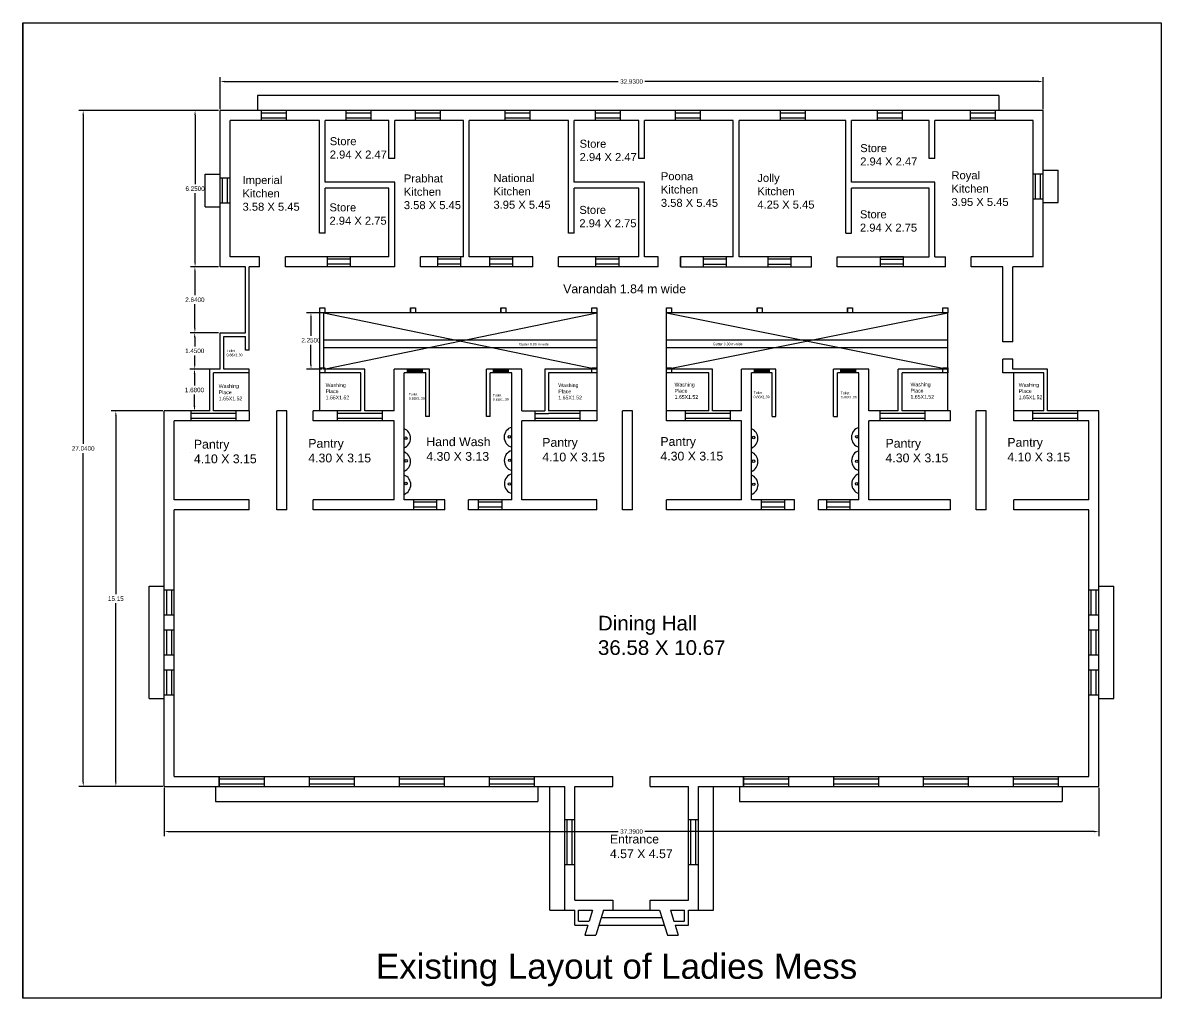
# Model space of a CAD drawing. Header units: inches. Extents: x 101 to 668, y -217 to 99.
# Drawn here: x 101.21 to 146.76, y 46.56 to 85.59 of the extents above; entities that cross this region are included whole.
import ezdxf

# ---------------------------------------------------------------- set-up
doc = ezdxf.new("R2010")
doc.units = ezdxf.units.IN
doc.header["$MEASUREMENT"] = 0
doc.styles.get("Standard").update_dxf_attribs({"font": 'arial.ttf'})
doc.dimstyles.get("Standard").update_dxf_attribs({"dimtxt": 0.18, "dimasz": 0.18, "dimexe": 0.18, "dimexo": 0.0625, "dimgap": 0.09, "dimtad": 0, "dimtih": 1, "dimtoh": 1, "dimdec": 4, "dimzin": 0, "dimdsep": 46, "dimtxsty": 'Standard', "dimcen": 0.09, "dimadec": 0, "dimazin": 0, "dimtfac": 1, "dimtdec": 4, "dimtofl": 0, "dimtmove": 0, "dimatfit": 3, "dimfxl": 1, "dimtolj": 1, "dimtzin": 0, "dimarcsym": 0})

# ---------------------------------------------------------------- blocks, each defined once
blk = doc.blocks.new('*D48')
at = {"color": 0, "lineweight": -2}
for p, q in [((113.186, 73.986), (112.558, 73.986)), ((112.738, 73.806), (112.738, 73.068)), ((112.738, 71.916), (112.738, 72.704)), ((113.186, 71.736), (112.558, 71.736))]:
    blk.add_line(p, q, dxfattribs=at)
at = {"color": 0}
for points in [[(112.708, 73.806), (112.768, 73.806), (112.738, 73.986)], [(112.708, 71.916), (112.768, 71.916), (112.738, 71.736)]]:
    blk.add_solid(points, dxfattribs=at)
at = {"layer": 'Defpoints', "color": 0}
for p in [(112.738, 73.986), (113.249, 73.986), (113.249, 71.736)]:
    blk.add_point(p, dxfattribs=at)
at = {"color": 0, "insert": (112.738, 72.886), "char_height": 0.18, "attachment_point": 5}
blk.add_mtext('\\A1;2.2500', dxfattribs=at)
blk = doc.blocks.new('*D49')
at = {"color": 0, "lineweight": -2}
for p, q in [((106.806, 70.056), (104.749, 70.056)), ((104.929, 69.876), (104.929, 62.728)), ((104.929, 55.216), (104.929, 62.364)), ((106.806, 55.036), (104.749, 55.036))]:
    blk.add_line(p, q, dxfattribs=at)
at = {"color": 0}
for points in [[(104.899, 69.876), (104.959, 69.876), (104.929, 70.056)], [(104.899, 55.216), (104.959, 55.216), (104.929, 55.036)]]:
    blk.add_solid(points, dxfattribs=at)
at = {"layer": 'Defpoints', "color": 0}
for p in [(106.869, 70.056), (104.929, 55.036), (106.869, 55.036)]:
    blk.add_point(p, dxfattribs=at)
at = {"color": 0, "insert": (104.929, 62.546), "char_height": 0.18, "attachment_point": 5}
blk.add_mtext('\\A1;15.15', dxfattribs=at)
blk = doc.blocks.new('*D50')
at = {"color": 0, "lineweight": -2}
for p, q in [((108.626, 71.736), (107.897, 71.736)), ((108.077, 71.556), (108.077, 71.078)), ((108.077, 70.236), (108.077, 70.714)), ((108.626, 70.056), (107.897, 70.056))]:
    blk.add_line(p, q, dxfattribs=at)
at = {"color": 0}
for points in [[(108.047, 71.556), (108.107, 71.556), (108.077, 71.736)], [(108.047, 70.236), (108.107, 70.236), (108.077, 70.056)]]:
    blk.add_solid(points, dxfattribs=at)
at = {"layer": 'Defpoints', "color": 0}
for p in [(108.077, 71.736), (108.689, 71.736), (108.689, 70.056)]:
    blk.add_point(p, dxfattribs=at)
at = {"color": 0, "insert": (108.077, 70.896), "char_height": 0.18, "attachment_point": 5}
blk.add_mtext('\\A1;1.6800', dxfattribs=at)
blk = doc.blocks.new('*D51')
at = {"color": 0, "lineweight": -2}
for p, q in [((109.036, 73.186), (107.905, 73.186)), ((108.085, 73.006), (108.085, 72.643)), ((108.085, 71.916), (108.085, 72.279)), ((109.036, 71.736), (107.905, 71.736))]:
    blk.add_line(p, q, dxfattribs=at)
at = {"color": 0}
for points in [[(108.055, 73.006), (108.115, 73.006), (108.085, 73.186)], [(108.055, 71.916), (108.115, 71.916), (108.085, 71.736)]]:
    blk.add_solid(points, dxfattribs=at)
at = {"layer": 'Defpoints', "color": 0}
for p in [(108.085, 73.186), (109.099, 73.186), (109.099, 71.736)]:
    blk.add_point(p, dxfattribs=at)
at = {"color": 0, "insert": (108.085, 72.461), "char_height": 0.18, "attachment_point": 5}
blk.add_mtext('\\A1;1.4500', dxfattribs=at)
blk = doc.blocks.new('*D52')
at = {"color": 0, "lineweight": -2}
for p, q in [((109.036, 75.826), (107.913, 75.826)), ((108.093, 75.646), (108.093, 74.688)), ((108.093, 73.366), (108.093, 74.324)), ((109.036, 73.186), (107.913, 73.186))]:
    blk.add_line(p, q, dxfattribs=at)
at = {"color": 0}
for points in [[(108.063, 75.646), (108.123, 75.646), (108.093, 75.826)], [(108.063, 73.366), (108.123, 73.366), (108.093, 73.186)]]:
    blk.add_solid(points, dxfattribs=at)
at = {"layer": 'Defpoints', "color": 0}
for p in [(108.093, 75.826), (109.099, 75.826), (109.099, 73.186)]:
    blk.add_point(p, dxfattribs=at)
at = {"color": 0, "insert": (108.093, 74.506), "char_height": 0.18, "attachment_point": 5}
blk.add_mtext('\\A1;2.6400', dxfattribs=at)
blk = doc.blocks.new('*D53')
at = {"color": 0, "lineweight": -2}
for p, q in [((109.036, 82.076), (107.92, 82.076)), ((108.1, 81.896), (108.1, 79.133)), ((108.1, 76.006), (108.1, 78.769)), ((109.036, 75.826), (107.92, 75.826))]:
    blk.add_line(p, q, dxfattribs=at)
at = {"color": 0}
for points in [[(108.07, 81.896), (108.13, 81.896), (108.1, 82.076)], [(108.07, 76.006), (108.13, 76.006), (108.1, 75.826)]]:
    blk.add_solid(points, dxfattribs=at)
at = {"layer": 'Defpoints', "color": 0}
for p in [(109.099, 82.076), (108.1, 75.826), (109.099, 75.826)]:
    blk.add_point(p, dxfattribs=at)
at = {"color": 0, "insert": (108.1, 78.951), "char_height": 0.18, "attachment_point": 5}
blk.add_mtext('\\A1;6.2500', dxfattribs=at)
blk = doc.blocks.new('*D54')
at = {"color": 0, "lineweight": -2}
for p, q in [((109.099, 82.138), (109.099, 83.419)), ((142.029, 82.138), (142.029, 83.419)), ((109.279, 83.239), (125.03, 83.239)), ((141.849, 83.239), (126.097, 83.239))]:
    blk.add_line(p, q, dxfattribs=at)
at = {"color": 0}
for points in [[(109.279, 83.269), (109.279, 83.209), (109.099, 83.239)], [(141.849, 83.269), (141.849, 83.209), (142.029, 83.239)]]:
    blk.add_solid(points, dxfattribs=at)
at = {"layer": 'Defpoints', "color": 0}
for p in [(142.029, 83.239), (109.099, 82.076), (142.029, 82.076)]:
    blk.add_point(p, dxfattribs=at)
at = {"color": 0, "insert": (125.564, 83.239), "char_height": 0.18, "attachment_point": 5}
blk.add_mtext('\\A1;32.9300', dxfattribs=at)
blk = doc.blocks.new('*D57')
at = {"color": 0, "lineweight": -2}
for p, q in [((106.869, 54.973), (106.869, 53.047)), ((144.259, 54.973), (144.259, 53.047)), ((107.049, 53.227), (125.03, 53.227)), ((144.079, 53.227), (126.097, 53.227))]:
    blk.add_line(p, q, dxfattribs=at)
at = {"color": 0}
for points in [[(107.049, 53.257), (107.049, 53.197), (106.869, 53.227)], [(144.079, 53.257), (144.079, 53.197), (144.259, 53.227)]]:
    blk.add_solid(points, dxfattribs=at)
at = {"layer": 'Defpoints', "color": 0}
for p in [(106.869, 55.036), (144.259, 55.036), (144.259, 53.227)]:
    blk.add_point(p, dxfattribs=at)
at = {"color": 0, "insert": (125.564, 53.227), "char_height": 0.18, "attachment_point": 5}
blk.add_mtext('\\A1;37.3900', dxfattribs=at)
blk = doc.blocks.new('*D58')
at = {"color": 0, "lineweight": -2}
for p, q in [((109.036, 82.076), (103.444, 82.076)), ((103.624, 81.896), (103.624, 68.738)), ((103.624, 55.216), (103.624, 68.374)), ((106.806, 55.036), (103.444, 55.036))]:
    blk.add_line(p, q, dxfattribs=at)
at = {"color": 0}
for points in [[(103.594, 81.896), (103.654, 81.896), (103.624, 82.076)], [(103.594, 55.216), (103.654, 55.216), (103.624, 55.036)]]:
    blk.add_solid(points, dxfattribs=at)
at = {"layer": 'Defpoints', "color": 0}
for p in [(109.099, 82.076), (103.624, 55.036), (106.869, 55.036)]:
    blk.add_point(p, dxfattribs=at)
at = {"color": 0, "insert": (103.624, 68.556), "char_height": 0.18, "attachment_point": 5}
blk.add_mtext('\\A1;27.0400', dxfattribs=at)

msp = doc.modelspace()

# ---------------------------------------------------------------- linework, layer by layer
for p, q in [((101.20587, 46.55799), (101.20587, 85.5904)), ((101.20587, 85.5904), (101.20587, 46.55799)), ((146.7577, 85.5904), (146.7577, 46.55799)), ((140.26585, 82.67575), (110.59551, 82.67575)), ((110.59551, 82.67575), (110.59551, 82.07575)), ((140.26585, 82.67575), (140.26585, 82.07575)), ((142.02851, 82.07575), (109.09851, 82.07575)), ((109.09851, 75.82575), (109.09851, 82.07575)), ((110.74551, 82.07575), (110.74551, 81.67575)), ((111.74551, 82.07575), (111.74551, 81.67575)), ((114.13489, 82.07575), (114.13489, 81.67575)), ((115.13489, 82.07575), (115.13489, 81.67575)), ((116.90403, 82.07575), (116.90403, 81.67575)), ((117.90403, 82.07575), (117.90403, 81.67575)), ((120.48814, 82.07575), (120.48814, 81.67575)), ((121.48814, 82.07575), (121.48814, 81.67575)), ((124.10667, 82.07575), (124.10667, 81.67575)), ((125.10667, 82.07575), (125.10667, 81.67575)), ((127.31487, 82.07575), (127.31487, 81.67575)), ((128.31487, 82.07575), (128.31487, 81.67575)), ((131.51501, 82.07575), (131.51501, 81.67575)), ((132.51501, 82.07575), (132.51501, 81.67575)), ((135.39797, 82.07575), (135.39797, 81.67575)), ((136.39797, 82.07575), (136.39797, 81.67575)), ((139.11585, 82.07575), (139.11585, 81.67575)), ((140.11585, 82.07575), (140.11585, 81.67575)), ((142.02851, 75.82575), (142.02851, 82.07575)), ((113.07851, 81.67575), (109.49851, 81.67575)), ((109.49851, 76.22575), (109.49851, 81.67575)), ((111.74551, 81.97575), (110.74551, 81.97575)), ((111.74551, 81.77575), (110.74551, 81.77575)), ((113.07851, 77.17575), (113.07851, 81.67575)), ((115.85851, 81.67575), (113.30851, 81.67575)), ((113.30851, 79.20575), (113.30851, 81.67575)), ((115.13489, 81.97575), (114.13489, 81.97575)), ((115.13489, 81.77575), (114.13489, 81.77575)), ((115.85851, 80.15575), (115.85851, 81.67575)), ((118.83851, 81.67575), (116.08851, 81.67575)), ((116.08851, 80.15575), (116.08851, 81.67575)), ((117.90403, 81.97575), (116.90403, 81.97575)), ((117.90403, 81.77575), (116.90403, 81.77575)), ((118.83851, 76.22575), (118.83851, 81.67575)), ((123.04065, 81.67575), (119.06851, 81.67575)), ((119.06851, 76.22575), (119.06851, 81.67575)), ((121.48814, 81.97575), (120.48814, 81.97575)), ((121.48814, 81.77575), (120.48814, 81.77575)), ((123.04065, 77.17575), (123.04065, 81.67575)), ((125.8533, 81.67575), (123.27065, 81.67575)), ((123.27065, 79.20575), (123.27065, 81.67575)), ((125.10667, 81.97575), (124.10667, 81.97575)), ((125.10667, 81.77575), (124.10667, 81.77575)), ((125.8533, 80.15575), (125.8533, 81.67575)), ((129.63414, 81.67575), (126.0833, 81.67575)), ((126.0833, 80.15575), (126.0833, 81.67575)), ((128.31487, 81.97575), (127.31487, 81.97575)), ((128.31487, 81.77575), (127.31487, 81.77575)), ((129.63414, 76.22575), (129.63414, 81.67575)), ((134.13187, 81.67575), (129.86414, 81.67575)), ((129.86414, 76.22575), (129.86414, 81.67575)), ((132.51501, 81.97575), (131.51501, 81.97575)), ((132.51501, 81.77575), (131.51501, 81.77575)), ((134.13187, 77.17575), (134.13187, 81.67575)), ((137.46714, 81.67575), (134.36187, 81.67575)), ((134.36187, 79.20575), (134.36187, 81.67575)), ((136.39797, 81.97575), (135.39797, 81.97575)), ((136.39797, 81.77575), (135.39797, 81.77575)), ((137.46714, 80.15575), (137.46714, 81.67575)), ((141.62851, 81.67575), (137.69714, 81.67575)), ((137.69714, 80.15575), (137.69714, 81.67575)), ((140.11585, 81.97575), (139.11585, 81.97575)), ((140.11585, 81.77575), (139.11585, 81.77575)), ((141.62851, 76.22575), (141.62851, 81.67575)), ((114.13489, 80.47814), (114.13489, 80.47814)), ((124.10667, 80.56092), (124.10667, 80.56092)), ((135.39797, 80.3983), (135.39797, 80.3983)), ((116.08851, 80.15575), (115.85851, 80.15575)), ((126.0833, 80.15575), (125.8533, 80.15575)), ((137.69714, 80.15575), (137.46714, 80.15575)), ((108.49851, 78.23017), (108.49851, 79.53017)), ((108.49851, 79.53017), (109.09851, 79.53017)), ((109.09851, 79.38017), (109.49851, 79.38017)), ((109.19851, 78.38017), (109.19851, 79.38017)), ((109.39851, 78.38017), (109.39851, 79.38017)), ((141.62851, 79.5449), (142.02851, 79.5449)), ((141.72851, 78.5449), (141.72851, 79.5449)), ((141.92851, 78.5449), (141.92851, 79.5449)), ((142.02851, 79.6949), (142.62851, 79.6949)), ((142.62851, 78.3949), (142.62851, 79.6949)), ((116.08851, 79.20575), (113.30851, 79.20575)), ((115.85851, 78.97575), (113.30851, 78.97575)), ((113.30851, 77.17575), (113.30851, 78.97575)), ((115.85851, 76.22575), (115.85851, 78.97575)), ((116.08851, 75.82575), (116.08851, 79.20575)), ((126.0833, 79.20575), (123.27065, 79.20575)), ((125.8533, 78.97575), (123.27065, 78.97575)), ((123.27065, 77.17575), (123.27065, 78.97575)), ((125.8533, 76.22575), (125.8533, 78.97575)), ((126.0833, 76.22575), (126.0833, 79.20575)), ((137.69714, 79.20575), (134.36187, 79.20575)), ((137.46714, 78.97575), (134.36187, 78.97575)), ((134.36187, 77.17575), (134.36187, 78.97575)), ((137.46714, 76.22575), (137.46714, 78.97575)), ((137.69714, 76.22575), (137.69714, 79.20575)), ((109.09851, 78.38017), (109.49851, 78.38017)), ((141.62851, 78.5449), (142.02851, 78.5449)), ((142.02851, 78.3949), (142.62851, 78.3949)), ((108.49851, 78.23017), (109.09851, 78.23017)), ((113.30851, 77.17575), (113.07851, 77.17575)), ((123.27065, 77.17575), (123.04065, 77.17575)), ((134.13187, 77.17575), (134.36187, 77.17575)), ((110.67851, 76.22575), (109.49851, 76.22575)), ((110.67851, 75.82575), (110.67851, 76.22575)), ((113.30851, 76.22575), (111.71851, 76.22575)), ((111.71851, 75.82575), (111.71851, 76.22575)), ((115.85851, 76.22575), (113.30851, 76.22575)), ((113.39851, 75.82575), (113.39851, 76.22575)), ((114.31851, 76.12575), (113.39851, 76.12575)), ((114.31851, 75.82575), (114.31851, 76.22575)), ((118.83851, 76.22575), (117.11851, 76.22575)), ((117.11851, 75.82575), (117.11851, 76.22575)), ((117.80851, 75.82575), (117.80851, 76.22575)), ((118.73851, 76.12575), (117.80851, 76.12575)), ((118.73851, 75.82575), (118.73851, 76.22575)), ((121.61851, 76.22575), (119.06851, 76.22575)), ((119.89851, 75.82575), (119.89851, 76.22575)), ((120.81851, 76.12575), (119.89851, 76.12575)), ((120.81851, 75.82575), (120.81851, 76.22575)), ((121.61851, 75.82575), (121.61851, 76.22575)), ((125.8533, 76.22575), (122.63851, 76.22575)), ((122.63851, 75.82575), (122.63851, 76.22575)), ((124.13851, 75.82575), (124.13851, 76.22575)), ((125.06851, 76.12575), (124.13851, 76.12575)), ((125.06851, 75.82575), (125.06851, 76.22575)), ((126.62851, 76.22575), (126.0833, 76.22575)), ((126.62851, 75.82575), (126.62851, 76.22575)), ((127.51851, 75.82575), (127.51851, 76.22575)), ((129.63414, 76.22575), (127.51851, 76.22575)), ((127.51851, 76.22575), (127.51851, 75.82575)), ((128.43851, 75.82575), (128.43851, 76.22575)), ((129.35851, 76.12575), (128.43851, 76.12575)), ((129.35851, 75.82575), (129.35851, 76.22575)), ((132.75851, 76.22575), (129.86414, 76.22575)), ((131.02851, 75.82575), (131.02851, 76.22575)), ((131.94851, 76.12575), (131.02851, 76.12575)), ((131.94851, 75.82575), (131.94851, 76.22575)), ((132.75851, 75.82575), (132.75851, 76.22575)), ((133.78851, 75.82575), (133.78851, 76.22575)), ((133.78851, 76.22575), (137.46714, 76.22575)), ((136.44851, 76.22575), (135.52851, 76.22575)), ((135.52851, 75.82575), (135.52851, 76.22575)), ((135.52851, 76.12575), (136.44851, 76.12575)), ((136.44851, 75.82575), (136.44851, 76.22575)), ((137.69714, 76.22575), (138.12851, 76.22575)), ((138.12851, 75.82575), (138.12851, 76.22575)), ((141.62851, 76.22575), (139.14851, 76.22575)), ((139.49851, 76.22575), (139.14851, 76.22575)), ((139.14851, 75.82575), (139.14851, 76.22575)), ((110.11851, 75.82575), (109.09851, 75.82575)), ((110.11851, 73.18575), (110.11851, 75.82575)), ((110.67851, 75.82575), (110.26851, 75.82575)), ((110.26851, 72.48575), (110.26851, 75.82575)), ((116.08851, 75.82575), (111.71851, 75.82575)), ((114.31851, 75.92575), (113.39851, 75.92575)), ((121.61851, 75.82575), (117.11851, 75.82575)), ((118.73851, 75.92575), (117.80851, 75.92575)), ((120.81851, 75.92575), (119.89851, 75.92575)), ((126.62851, 75.82575), (122.63851, 75.82575)), ((125.06851, 75.92575), (124.13851, 75.92575)), ((127.51851, 75.82575), (132.75851, 75.82575)), ((128.43851, 75.92575), (129.35851, 75.92575)), ((131.02851, 75.92575), (131.94851, 75.92575)), ((138.12851, 75.82575), (133.78851, 75.82575)), ((136.44851, 75.92575), (135.52851, 75.92575)), ((140.41851, 75.82575), (139.14851, 75.82575)), ((139.49851, 75.82575), (139.14851, 75.82575)), ((140.41851, 72.82575), (140.41851, 75.82575)), ((142.02851, 75.82575), (140.81851, 75.82575)), ((140.81851, 72.82575), (140.81851, 75.82575)), ((113.09851, 73.98575), (113.09851, 74.18575)), ((113.09851, 74.18575), (113.29851, 74.18575)), ((124.16851, 73.98575), (113.09851, 73.98575)), ((113.09851, 70.05575), (113.09851, 73.98575)), ((113.29851, 73.98575), (113.09851, 73.98575)), ((113.24851, 71.73575), (113.24851, 73.98575)), ((113.24851, 73.98575), (124.16851, 71.73575)), ((113.24851, 71.73575), (124.16851, 73.98575)), ((113.29851, 74.18575), (113.29851, 73.98575)), ((116.71851, 74.18575), (116.71851, 73.98575)), ((116.71851, 73.98575), (116.71851, 74.18575)), ((116.71851, 74.18575), (116.91851, 74.18575)), ((116.91851, 73.98575), (116.71851, 73.98575)), ((116.91851, 74.18575), (116.91851, 73.98575)), ((120.33851, 74.18575), (120.33851, 73.98575)), ((120.33851, 73.98575), (120.33851, 74.18575)), ((120.33851, 74.18575), (120.53851, 74.18575)), ((120.53851, 73.98575), (120.33851, 73.98575)), ((120.53851, 74.18575), (120.53851, 73.98575)), ((123.96851, 73.98575), (123.96851, 74.18575)), ((123.96851, 74.18575), (124.16851, 74.18575)), ((124.16851, 73.98575), (123.96851, 73.98575)), ((124.16851, 74.18575), (124.16851, 73.98575)), ((124.16851, 73.98575), (124.16851, 69.65575)), ((126.96851, 73.98575), (126.96851, 74.18575)), ((126.96851, 74.18575), (127.16851, 74.18575)), ((126.96851, 69.65575), (126.96851, 73.98575)), ((138.21851, 73.98575), (126.96851, 73.98575)), ((126.96851, 73.98575), (138.21851, 71.73575)), ((126.96851, 71.73575), (138.21851, 73.98575)), ((127.16851, 73.98575), (126.96851, 73.98575)), ((127.16851, 74.18575), (127.16851, 73.98575)), ((130.58851, 74.18575), (130.58851, 73.98575)), ((130.58851, 73.98575), (130.58851, 74.18575)), ((130.58851, 74.18575), (130.78851, 74.18575)), ((130.78851, 73.98575), (130.58851, 73.98575)), ((130.78851, 74.18575), (130.78851, 73.98575)), ((134.20851, 74.18575), (134.20851, 73.98575)), ((134.20851, 73.98575), (134.20851, 74.18575)), ((134.20851, 74.18575), (134.40851, 74.18575)), ((134.40851, 73.98575), (134.20851, 73.98575)), ((134.40851, 74.18575), (134.40851, 73.98575)), ((138.01851, 73.98575), (138.01851, 74.18575)), ((138.01851, 74.18575), (138.21851, 74.18575)), ((138.21851, 73.98575), (138.01851, 73.98575)), ((138.21851, 74.18575), (138.21851, 73.98575)), ((138.21851, 70.05575), (138.21851, 73.98575)), ((109.09851, 71.73575), (109.09851, 73.18575)), ((109.09851, 73.18575), (110.11851, 73.18575)), ((109.24851, 71.73575), (109.24851, 73.03575)), ((109.24851, 73.03575), (110.11851, 73.03575)), ((110.11851, 72.48575), (110.11851, 73.03575)), ((124.16851, 72.88575), (113.24851, 72.88575)), ((138.21851, 72.88575), (126.96851, 72.88575)), ((110.26851, 72.48575), (110.11851, 72.48575)), ((124.16851, 72.58575), (113.24851, 72.58575)), ((138.21851, 72.58575), (126.96851, 72.58575)), ((140.81851, 72.82575), (140.41851, 72.82575)), ((140.81851, 72.12575), (140.41851, 72.12575)), ((140.41851, 71.58575), (140.41851, 72.12575)), ((140.81851, 71.73575), (140.81851, 72.12575)), ((109.09851, 71.73575), (108.68851, 71.73575)), ((108.68851, 70.05575), (108.68851, 71.73575)), ((110.26851, 71.58575), (108.83851, 71.58575)), ((108.83851, 70.05575), (108.83851, 71.58575)), ((110.26851, 71.73575), (109.24851, 71.73575)), ((110.26851, 70.05575), (110.26851, 71.73575)), ((113.09851, 71.58575), (113.09851, 71.78575)), ((113.09851, 71.78575), (113.29851, 71.78575)), ((114.73851, 71.58575), (113.09851, 71.58575)), ((113.29851, 71.58575), (113.09851, 71.58575)), ((114.88851, 71.73575), (113.24851, 71.73575)), ((113.29851, 71.78575), (113.29851, 71.58575)), ((114.73851, 70.05575), (114.73851, 71.58575)), ((114.88851, 70.05575), (114.88851, 71.73575)), ((117.47851, 71.73575), (116.06851, 71.73575)), ((116.06851, 70.05575), (116.06851, 71.73575)), ((117.32851, 71.58575), (116.46851, 71.58575)), ((116.46851, 66.50575), (116.46851, 71.58575)), ((116.60202, 71.58575), (116.60202, 71.73575)), ((117.20202, 71.68575), (116.60202, 71.68575)), ((117.20202, 71.63575), (116.60202, 71.63575)), ((117.20202, 71.58575), (117.20202, 71.73575)), ((117.32851, 69.83575), (117.32851, 71.58575)), ((117.47851, 69.83575), (117.47851, 71.73575)), ((121.16851, 71.73575), (119.75851, 71.73575)), ((119.75851, 69.83575), (119.75851, 71.73575)), ((120.76851, 71.58575), (119.90851, 71.58575)), ((119.90851, 69.83575), (119.90851, 71.58575)), ((120.0371, 71.58575), (120.0371, 71.73575)), ((120.6371, 71.68575), (120.0371, 71.68575)), ((120.6371, 71.63575), (120.0371, 71.63575)), ((120.6371, 71.58575), (120.6371, 71.73575)), ((120.76851, 70.05575), (120.76851, 71.58575)), ((121.16851, 70.05575), (121.16851, 71.73575)), ((124.16851, 71.73575), (122.08851, 71.73575)), ((122.08851, 71.73575), (122.08851, 70.05575)), ((124.16851, 71.58575), (122.23851, 71.58575)), ((122.23851, 71.58575), (122.23851, 70.05575)), ((123.96851, 71.58575), (123.96851, 71.78575)), ((123.96851, 71.78575), (124.16851, 71.78575)), ((124.16851, 71.58575), (123.96851, 71.58575)), ((124.16851, 71.78575), (124.16851, 71.58575)), ((126.96851, 71.58575), (126.96851, 71.78575)), ((126.96851, 71.78575), (127.16851, 71.78575)), ((128.80851, 71.73575), (126.96851, 71.73575)), ((128.65851, 71.58575), (126.96851, 71.58575)), ((127.16851, 71.58575), (126.96851, 71.58575)), ((127.16851, 71.78575), (127.16851, 71.58575)), ((128.65851, 70.05575), (128.65851, 71.58575)), ((128.80851, 70.05575), (128.80851, 71.73575)), ((129.95851, 70.05575), (129.95851, 71.73575)), ((131.33851, 71.73575), (129.95851, 71.73575)), ((131.18851, 71.58575), (130.35851, 71.58575)), ((130.35851, 66.50575), (130.35851, 71.58575)), ((130.48398, 71.58575), (130.48398, 71.73575)), ((131.08398, 71.68575), (130.48398, 71.68575)), ((131.08398, 71.63575), (130.48398, 71.63575)), ((131.08398, 71.58575), (131.08398, 71.73575)), ((131.18851, 69.83575), (131.18851, 71.58575)), ((131.33851, 69.83575), (131.33851, 71.73575)), ((135.05851, 71.73575), (133.64851, 71.73575)), ((133.64851, 69.83575), (133.64851, 71.73575)), ((134.65851, 71.58575), (133.79851, 71.58575)), ((133.79851, 69.83575), (133.79851, 71.58575)), ((133.93934, 71.58575), (133.93934, 71.73575)), ((134.53934, 71.68575), (133.93934, 71.68575)), ((134.53934, 71.63575), (133.93934, 71.63575)), ((134.53934, 71.58575), (134.53934, 71.73575)), ((134.65851, 66.50575), (134.65851, 71.58575)), ((135.05851, 70.05575), (135.05851, 71.73575)), ((138.21851, 71.73575), (136.23851, 71.73575)), ((136.23851, 70.05575), (136.23851, 71.73575)), ((138.21851, 71.58575), (136.38851, 71.58575)), ((136.38851, 70.05575), (136.38851, 71.58575)), ((138.01851, 71.58575), (138.01851, 71.78575)), ((138.01851, 71.78575), (138.21851, 71.78575)), ((138.21851, 71.58575), (138.01851, 71.58575)), ((138.21851, 71.78575), (138.21851, 71.58575)), ((142.05851, 71.58575), (140.41851, 71.58575)), ((142.20851, 71.73575), (140.81851, 71.73575)), ((140.85851, 69.65575), (140.85851, 71.58575)), ((142.05851, 70.05575), (142.05851, 71.58575)), ((142.20851, 70.05575), (142.20851, 71.73575)), ((108.68851, 70.05575), (106.86851, 70.05575)), ((106.86851, 55.03575), (106.86851, 70.05575)), ((107.92621, 70.05575), (107.92621, 69.65575)), ((108.83851, 69.95575), (107.92621, 69.95575)), ((109.72621, 69.75575), (107.92621, 69.75575)), ((110.26851, 70.05575), (108.83851, 70.05575)), ((109.72621, 69.95575), (108.83851, 69.95575)), ((109.72621, 70.05575), (109.72621, 69.65575)), ((110.26851, 70.05575), (110.26851, 69.65575)), ((111.76851, 70.05575), (111.36851, 70.05575)), ((111.36851, 66.10575), (111.36851, 70.05575)), ((111.76851, 66.10575), (111.76851, 70.05575)), ((113.24851, 70.05575), (112.81851, 70.05575)), ((112.81851, 69.65575), (112.81851, 70.05575)), ((114.73851, 70.05575), (113.24851, 70.05575)), ((113.79194, 70.05575), (113.79194, 69.65575)), ((114.73851, 69.95575), (113.79194, 69.95575)), ((115.59194, 69.75575), (113.79194, 69.75575)), ((115.59194, 69.95575), (114.73851, 69.95575)), ((116.06851, 70.05575), (114.88851, 70.05575)), ((115.59194, 70.05575), (115.59194, 69.65575)), ((117.47851, 69.83575), (117.32851, 69.83575)), ((119.90851, 69.83575), (119.75851, 69.83575)), ((120.76851, 66.50575), (120.76851, 70.05575)), ((121.16851, 70.05575), (122.08851, 70.05575)), ((121.70057, 70.05575), (121.70057, 69.65575)), ((121.70057, 69.95575), (122.23851, 69.95575)), ((123.50057, 69.75575), (121.70057, 69.75575)), ((124.16851, 70.05575), (122.23851, 70.05575)), ((123.50057, 69.95575), (122.23851, 69.95575)), ((123.50057, 70.05575), (123.50057, 69.65575)), ((125.60851, 70.05575), (125.20851, 70.05575)), ((125.20851, 66.10575), (125.20851, 70.05575)), ((125.60851, 66.10575), (125.60851, 70.05575)), ((128.65851, 70.05575), (126.96851, 70.05575)), ((127.70483, 70.05575), (127.70483, 69.65575)), ((128.80851, 69.95575), (127.70483, 69.95575)), ((129.50483, 69.75575), (127.70483, 69.75575)), ((129.95851, 70.05575), (128.80851, 70.05575)), ((129.50483, 69.95575), (128.80851, 69.95575)), ((129.50483, 70.05575), (129.50483, 69.65575)), ((130.35851, 66.50575), (130.35851, 70.05575)), ((131.18851, 69.83575), (131.33851, 69.83575)), ((133.64851, 69.83575), (133.79851, 69.83575)), ((134.65851, 66.50575), (134.65851, 70.05575)), ((136.23851, 70.05575), (135.05851, 70.05575)), ((135.49283, 70.05575), (135.49283, 69.65575)), ((136.38851, 69.95575), (135.49283, 69.95575)), ((137.29283, 69.75575), (135.49283, 69.75575)), ((138.32851, 70.05575), (136.38851, 70.05575)), ((137.29283, 69.95575), (136.38851, 69.95575)), ((137.29283, 70.05575), (137.29283, 69.65575)), ((138.32851, 69.65575), (138.32851, 70.05575)), ((139.35851, 66.10575), (139.35851, 70.05575)), ((139.75851, 70.05575), (139.35851, 70.05575)), ((139.75851, 66.10575), (139.75851, 70.05575)), ((142.05851, 70.05575), (140.85851, 70.05575)), ((141.61133, 70.05575), (141.61133, 69.65575)), ((142.05851, 69.95575), (141.61133, 69.95575)), ((143.41133, 69.75575), (141.61133, 69.75575)), ((143.41133, 69.95575), (142.05851, 69.95575)), ((144.25851, 70.05575), (142.20851, 70.05575)), ((143.41133, 70.05575), (143.41133, 69.65575)), ((144.25851, 55.03575), (144.25851, 70.05575)), ((110.26851, 69.65575), (107.26851, 69.65575)), ((107.26851, 66.50575), (107.26851, 69.65575)), ((116.06851, 69.65575), (112.81851, 69.65575)), ((116.06851, 66.50575), (116.06851, 69.65575)), ((124.16851, 69.65575), (121.16851, 69.65575)), ((121.16851, 66.50575), (121.16851, 69.65575)), ((129.95851, 69.65575), (126.96851, 69.65575)), ((129.95851, 66.50575), (129.95851, 69.65575)), ((135.05851, 66.50575), (135.05851, 69.65575)), ((138.32851, 69.65575), (135.05851, 69.65575)), ((143.85851, 69.65575), (140.85851, 69.65575)), ((143.85851, 66.50575), (143.85851, 69.65575)), ((107.92621, 68.38452), (107.92621, 68.38452)), ((113.79194, 68.18549), (113.79194, 68.18549)), ((127.70483, 68.1005), (127.70483, 68.1005)), ((141.61133, 68.07363), (141.61133, 68.07363)), ((110.26851, 66.50575), (107.26851, 66.50575)), ((110.26851, 66.10575), (110.26851, 66.50575)), ((116.06851, 66.50575), (112.81851, 66.50575)), ((112.81851, 66.10575), (112.81851, 66.50575)), ((118.08851, 66.50575), (116.46851, 66.50575)), ((116.85155, 66.10575), (116.85155, 66.50575)), ((117.77155, 66.10575), (117.77155, 66.50575)), ((118.08851, 66.10575), (118.08851, 66.50575)), ((120.76851, 66.50575), (119.03851, 66.50575)), ((119.03851, 66.10575), (119.03851, 66.50575)), ((119.43851, 66.10575), (119.43851, 66.50575)), ((120.38851, 66.10575), (120.38851, 66.50575)), ((124.16851, 66.50575), (121.16851, 66.50575)), ((124.16851, 66.10575), (124.16851, 66.50575)), ((126.96851, 66.10575), (126.96851, 66.50575)), ((129.95851, 66.50575), (126.96851, 66.50575)), ((132.08851, 66.50575), (130.35851, 66.50575)), ((130.75851, 66.10575), (130.75851, 66.50575)), ((131.69851, 66.10575), (131.69851, 66.50575)), ((132.08851, 66.10575), (132.08851, 66.50575)), ((133.03851, 66.10575), (133.03851, 66.50575)), ((134.65851, 66.50575), (133.03851, 66.50575)), ((133.37628, 66.10575), (133.37628, 66.50575)), ((134.30628, 66.10575), (134.30628, 66.50575)), ((138.32851, 66.50575), (135.05851, 66.50575)), ((138.32851, 66.10575), (138.32851, 66.50575)), ((140.85851, 66.10575), (140.85851, 66.50575)), ((143.85851, 66.50575), (140.85851, 66.50575)), ((110.26851, 66.10575), (107.26851, 66.10575)), ((107.26851, 55.43575), (107.26851, 66.10575)), ((111.76851, 66.10575), (111.36851, 66.10575)), ((118.08851, 66.10575), (112.81851, 66.10575)), ((117.77155, 66.40575), (116.85155, 66.40575)), ((117.77155, 66.20575), (116.85155, 66.20575)), ((124.16851, 66.10575), (119.03851, 66.10575)), ((120.38851, 66.40575), (119.43851, 66.40575)), ((120.38851, 66.20575), (119.43851, 66.20575)), ((125.60851, 66.10575), (125.20851, 66.10575)), ((132.08851, 66.10575), (126.96851, 66.10575)), ((131.69851, 66.40575), (130.75851, 66.40575)), ((131.69851, 66.20575), (130.75851, 66.20575)), ((138.32851, 66.10575), (133.03851, 66.10575)), ((134.30628, 66.40575), (133.37628, 66.40575)), ((134.30628, 66.20575), (133.37628, 66.20575)), ((139.75851, 66.10575), (139.35851, 66.10575)), ((143.85851, 66.10575), (140.85851, 66.10575)), ((143.85851, 55.43575), (143.85851, 66.10575)), ((106.26851, 58.55276), (106.26851, 63.05276)), ((106.26851, 63.05276), (106.86851, 63.05276)), ((106.86851, 62.90276), (107.26851, 62.90276)), ((106.96851, 61.90276), (106.96851, 62.90276)), ((107.16851, 61.90276), (107.16851, 62.90276)), ((143.85851, 62.90276), (144.25851, 62.90276)), ((143.95851, 61.90276), (143.95851, 62.90276)), ((144.15851, 61.90276), (144.15851, 62.90276)), ((144.25851, 63.05276), (144.85851, 63.05276)), ((144.85851, 58.55276), (144.85851, 63.05276)), ((106.86851, 61.90276), (107.26851, 61.90276)), ((143.85851, 61.90276), (144.25851, 61.90276)), ((106.86851, 61.30276), (107.26851, 61.30276)), ((106.96851, 60.30276), (106.96851, 61.30276)), ((107.16851, 60.30276), (107.16851, 61.30276)), ((143.85851, 61.30276), (144.25851, 61.30276)), ((143.95851, 60.30276), (143.95851, 61.30276)), ((144.15851, 60.30276), (144.15851, 61.30276)), ((106.86851, 60.30276), (107.26851, 60.30276)), ((143.85851, 60.30276), (144.25851, 60.30276)), ((106.86851, 59.70276), (107.26851, 59.70276)), ((106.96851, 58.70276), (106.96851, 59.70276)), ((107.16851, 58.70276), (107.16851, 59.70276)), ((143.85851, 59.70276), (144.25851, 59.70276)), ((143.95851, 58.70276), (143.95851, 59.70276)), ((144.15851, 58.70276), (144.15851, 59.70276)), ((106.26851, 58.55276), (106.86851, 58.55276)), ((106.86851, 58.70276), (107.26851, 58.70276)), ((143.85851, 58.70276), (144.25851, 58.70276)), ((144.25851, 58.55276), (144.85851, 58.55276)), ((107.26851, 55.43575), (124.81351, 55.43575)), ((109.06851, 55.03575), (109.06851, 55.43575)), ((109.06851, 55.43575), (109.06851, 55.03575)), ((109.06851, 55.33575), (110.86851, 55.33575)), ((109.06851, 55.13575), (110.86851, 55.13575)), ((110.86851, 55.43575), (110.86851, 55.03575)), ((112.66851, 55.43575), (112.66851, 55.03575)), ((112.66851, 55.43575), (112.66851, 55.03575)), ((112.66851, 55.33575), (114.46851, 55.33575)), ((112.66851, 55.13575), (114.46851, 55.13575)), ((114.46851, 55.43575), (114.46851, 55.03575)), ((116.26851, 55.43575), (116.26851, 55.03575)), ((116.26851, 55.43575), (116.26851, 55.03575)), ((116.26851, 55.33575), (118.06851, 55.33575)), ((116.26851, 55.13575), (118.06851, 55.13575)), ((118.06851, 55.43575), (118.06851, 55.03575)), ((119.86851, 55.43575), (119.86851, 55.03575)), ((119.86851, 55.43575), (119.86851, 55.03575)), ((119.86851, 55.33575), (121.66851, 55.33575)), ((119.86851, 55.13575), (121.66851, 55.13575)), ((121.66851, 55.43575), (121.66851, 55.03575)), ((124.81351, 55.03575), (124.81351, 55.43575)), ((126.31351, 55.43575), (143.85851, 55.43575)), ((126.31351, 55.03575), (126.31351, 55.43575)), ((130.03851, 55.03575), (130.03851, 55.43575)), ((130.03851, 55.43575), (130.03851, 55.03575)), ((130.03851, 55.33575), (131.83851, 55.33575)), ((130.03851, 55.13575), (131.83851, 55.13575)), ((131.83851, 55.43575), (131.83851, 55.03575)), ((133.63851, 55.43575), (133.63851, 55.03575)), ((133.63851, 55.43575), (133.63851, 55.03575)), ((133.63851, 55.33575), (135.43851, 55.33575)), ((133.63851, 55.13575), (135.43851, 55.13575)), ((135.43851, 55.43575), (135.43851, 55.03575)), ((137.23851, 55.43575), (137.23851, 55.03575)), ((137.23851, 55.43575), (137.23851, 55.03575)), ((137.23851, 55.33575), (139.03851, 55.33575)), ((137.23851, 55.13575), (139.03851, 55.13575)), ((139.03851, 55.43575), (139.03851, 55.03575)), ((140.83851, 55.43575), (140.83851, 55.03575)), ((140.83851, 55.43575), (140.83851, 55.03575)), ((140.83851, 55.33575), (142.63851, 55.33575)), ((140.83851, 55.13575), (142.63851, 55.13575)), ((142.63851, 55.43575), (142.63851, 55.03575)), ((106.86851, 55.03575), (122.88851, 55.03575)), ((108.91851, 55.03575), (108.91851, 54.43575)), ((109.06851, 55.03575), (109.06851, 55.03575)), ((112.66851, 55.03575), (112.66851, 55.03575)), ((116.26851, 55.03575), (116.26851, 55.03575)), ((119.86851, 55.03575), (119.86851, 55.03575)), ((121.81851, 55.03575), (121.81851, 54.43575)), ((122.28851, 50.08575), (122.28851, 55.03575)), ((122.88851, 50.08575), (122.88851, 55.03575)), ((123.28851, 55.03575), (124.81351, 55.03575)), ((123.28851, 50.48575), (123.28851, 55.03575)), ((126.31351, 55.03575), (127.83851, 55.03575)), ((127.83851, 50.48575), (127.83851, 55.03575)), ((128.23851, 55.03575), (144.25851, 55.03575)), ((128.23851, 50.08575), (128.23851, 55.03575)), ((128.83851, 50.08575), (128.83851, 55.03575)), ((129.88851, 55.03575), (129.88851, 54.43575)), ((142.78851, 55.03575), (142.78851, 54.43575)), ((108.91851, 54.43575), (121.81851, 54.43575)), ((129.88851, 54.43575), (142.78851, 54.43575)), ((122.88851, 53.70352), (123.28851, 53.70352)), ((122.98851, 51.90352), (122.98851, 53.70352)), ((123.18851, 51.90352), (123.18851, 53.70352)), ((127.83851, 53.70352), (128.23851, 53.70352)), ((127.93851, 51.90352), (127.93851, 53.70352)), ((128.13851, 51.90352), (128.13851, 53.70352)), ((122.88851, 51.90352), (123.28851, 51.90352)), ((127.83851, 51.90352), (128.23851, 51.90352)), ((123.28851, 50.48575), (124.81351, 50.48575)), ((124.81351, 50.48575), (124.81351, 50.08575)), ((126.31351, 50.48575), (127.83851, 50.48575)), ((126.31351, 50.08575), (126.31351, 50.48575)), ((122.28851, 50.08575), (123.28851, 50.08575)), ((123.28851, 49.48575), (123.28851, 50.08575)), ((123.43851, 50.08575), (124.00423, 50.08575)), ((123.43851, 50.08575), (124.00423, 50.08575)), ((123.43851, 49.63575), (123.43851, 50.08575)), ((124.00423, 50.08575), (123.8644, 49.63575)), ((124.43923, 50.08575), (124.12851, 49.08575)), ((124.34601, 49.78575), (126.78101, 49.78575)), ((124.43923, 50.08575), (124.81351, 50.08575)), ((124.43923, 50.08575), (126.31351, 50.08575)), ((126.31351, 50.08575), (126.6878, 50.08575)), ((126.6878, 50.08575), (126.99851, 49.08575)), ((127.1228, 50.08575), (127.68851, 50.08575)), ((127.1228, 50.08575), (127.68851, 50.08575)), ((127.1228, 50.08575), (127.26262, 49.63575)), ((127.68851, 49.63575), (127.68851, 50.08575)), ((127.83851, 50.08575), (128.83851, 50.08575)), ((127.83851, 49.48575), (127.83851, 50.08575)), ((123.28851, 49.48575), (123.8178, 49.48575)), ((123.43851, 49.63575), (123.8644, 49.63575)), ((123.8178, 49.48575), (123.69351, 49.08575)), ((124.2528, 49.48575), (126.87423, 49.48575)), ((127.26262, 49.63575), (127.68851, 49.63575)), ((127.30923, 49.48575), (127.83851, 49.48575)), ((127.30923, 49.48575), (127.43351, 49.08575)), ((123.69351, 49.08575), (124.12851, 49.08575)), ((126.99851, 49.08575), (127.43351, 49.08575))]:
    msp.add_line(p, q)
for points in [[(101.20587, 85.5904), (146.7577, 85.5904)], [(146.7577, 46.55799), (101.20587, 46.55799)]]:
    msp.add_lwpolyline(points)
for centre in [(116.53862, 68.96548), (120.67193, 69.02284), (130.45171, 68.99538), (134.57983, 69.02467), (116.54223, 68.06419), (120.68967, 68.08098), (130.44133, 68.04685), (134.57718, 68.04317), (116.53947, 67.15402), (120.68142, 67.13564), (130.45283, 67.11916), (134.5731, 67.14181)]:
    msp.add_circle(centre, 0.051)
for centre, start, end in [((116.30696, 68.96538), 292.884229, 67.115771), ((120.88216, 69.00734), 105.875462, 254.124538), ((130.20408, 68.95986), 291.822141, 68.177859), ((134.77928, 69.00182), 106.899334, 253.100666), ((116.30928, 68.03136), 292.53675, 67.46325), ((120.88448, 68.07332), 106.208988, 253.791012), ((130.2064, 68.02584), 291.477275, 68.522725), ((134.7816, 68.06781), 107.234638, 252.765362), ((116.31605, 67.10745), 291.528785, 68.471215), ((120.89125, 67.14942), 107.184467, 252.815533), ((130.21318, 67.10194), 290.476602, 69.523398), ((134.78838, 67.1439), 108.215556, 251.784444)]:
    msp.add_arc(centre, 0.41545, start, end)

# ---------------------------------------------------------------- texts
at = {"attachment_point": 1}
for s, width, heights, insert, char_height in [('Store\\P2.94 X 2.47', 2.729872, [0], (113.48956, 81.01203), 0.3200978), ('Store\\P2.94 X 2.47', 2.729872, [0], (123.48617, 80.91005), 0.3200978), ('Store\\P2.94 X 2.47', 2.729872, [0], (134.71389, 80.73475), 0.3200978), ('Imperial Kitchen\\P3.58 X 5.45', 2.729872, [0], (109.99888, 79.45643), 0.3200978), ('Prabhat\\PKitchen\\P3.58 X 5.45', 2.729872, [0], (116.45334, 79.52091), 0.3200978), ('National Kitchen\\P3.95 X 5.45', 2.729872, [0], (120.03858, 79.53634), 0.3200978), ('Poona Kitchen\\P3.58 X 5.45', 2.729872, [0], (126.73737, 79.61186), 0.3200978), ('Jolly\\PKitchen\\P4.25 X 5.45', 2.729872, [0], (130.59658, 79.54192), 0.3200978), ('Royal\\PKitchen\\P3.95 X 5.45', 2.729872, [0], (138.36438, 79.6479), 0.3200978), ('Store\\P2.94 X 2.75', 2.729872, [0], (113.4783, 78.36385), 0.3200978), ('Store\\P2.94 X 2.75', 2.729872, [0], (123.47491, 78.26187), 0.3200978), ('Store\\P2.94 X 2.75', 2.729872, [0], (134.70263, 78.08657), 0.3200978), ('Varandah 1.84 m wide', 8.6047683, [3.17094], (122.82926, 75.11985), 0.351739), ('Toilet\\P0.88X1.30', 2.729872, [0], (109.35957, 72.51497), 0.100473), ('Gutter 0.30 m wide', 2.729872, [0], (121.06596, 72.77706), 0.100473), ('Gutter 0.30 m wide', 2.729872, [0], (128.82172, 72.78628), 0.100473), ('Washing \\PPlace\\P1.65X1.52', 2.729872, [0], (109.04602, 71.12506), 0.14837), ('Washing \\PPlace\\P1.65X1.52', 2.729872, [0], (113.32365, 71.16614), 0.14837), ('Washing \\PPlace\\P1.65X1.52', 2.729872, [0], (122.63466, 71.16143), 0.14837), ('Washing \\PPlace\\P1.65X1.52', 2.729872, [0], (127.28504, 71.18429), 0.14837), ('Washing \\PPlace\\P1.65X1.52', 2.729872, [0], (136.72463, 71.19089), 0.14837), ('Washing \\PPlace\\P1.65X1.52', 2.729872, [0], (141.05587, 71.17135), 0.14837), ('Toilet\\P0.88X1.39', 2.729872, [0], (116.65095, 70.77673), 0.100473), ('Toilet\\P0.88X1.39', 2.729872, [0], (120.01215, 70.73586), 0.100473), ('Toilet\\P0.88X1.39', 2.729872, [0], (130.44773, 70.83681), 0.100473), ('Toilet\\P0.88X1.39', 2.729872, [0], (133.93278, 70.82612), 0.100473), ('Pantry\\P4.10 X 3.15', 8.6047683, [3.17094], (108.05257, 68.90339), 0.351739), ('Pantry\\P4.30 X 3.15', 8.6047683, [3.17094], (112.63036, 68.93728), 0.351739), ('Hand Wash\\P4.30 X 3.13', 8.6047683, [3.17094], (117.35313, 69.00187), 0.351739), ('Pantry\\P4.10 X 3.15', 8.6047683, [3.17094], (121.99184, 68.97527), 0.351739), ('Pantry\\P4.30 X 3.15', 8.6047683, [3.17094], (126.71936, 69.01315), 0.351739), ('Pantry\\P4.30 X 3.15', 8.6047683, [3.17094], (135.72696, 68.9407), 0.351739), ('Pantry\\P4.10 X 3.15', 8.6047683, [3.17094], (140.60118, 68.97658), 0.351739), ('Dining Hall\\P36.58 X 10.67 ', 8.6047683, [3.17094], (124.22081, 61.85978), 0.5865869), ('Entrance\\P4.57 X 4.57 ', 8.6047683, [3.17094], (124.69763, 53.10179), 0.351739)]:
    msp.add_mtext_dynamic_manual_height_columns(s, width=width, gutter_width=1, heights=heights, dxfattribs=dict(at, insert=insert, char_height=char_height))
at = {"insert": (115.33715, 48.33506), "char_height": 1, "width": 23.1967534, "attachment_point": 1}
msp.add_mtext('Existing Layout of Ladies Mess', dxfattribs=at)

# ---------------------------------------------------------------- dimensions: what is measured, and where the dimension line sits
for base, p1, p2, picture, middle in [((142.02851, 83.23908), (109.09851, 82.07575), (142.02851, 82.07575), '*D54', (125.56351, 83.23908)), ((144.25851, 53.22688), (106.86851, 55.03575), (144.25851, 55.03575), '*D57', (125.56351, 53.22688))]:
    dim = msp.add_linear_dim(base=base, p1=p1, p2=p2, dimstyle='Standard')
    dim.commit()
    dim.dimension.update_dxf_attribs({"geometry": picture, "text_midpoint": middle})
for base, p1, p2, picture, middle in [((103.62446, 55.03575), (109.09851, 82.07575), (106.86851, 55.03575), '*D58', (103.62446, 68.55575)), ((108.09953, 75.82575), (109.09851, 82.07575), (109.09851, 75.82575), '*D53', (108.09953, 78.95075)), ((108.09289, 75.82575), (109.09851, 73.18575), (109.09851, 75.82575), '*D52', (108.09289, 74.50575)), ((108.08516, 73.18575), (109.09851, 71.73575), (109.09851, 73.18575), '*D51', (108.08516, 72.46075)), ((108.077, 71.73575), (108.68851, 70.05575), (108.68851, 71.73575), '*D50', (108.077, 70.89575))]:
    dim = msp.add_linear_dim(base=base, p1=p1, p2=p2, angle=90, dimstyle='Standard')
    dim.commit()
    dim.dimension.update_dxf_attribs({"geometry": picture, "text_midpoint": middle})
dim = msp.add_linear_dim(base=(112.73798, 73.98575), p1=(113.24851, 71.73575), p2=(113.24851, 73.98575), angle=90, dimstyle='Standard')
dim.commit()
dim.dimension.update_dxf_attribs({"geometry": '*D48', "text_midpoint": (112.73798, 72.88575), "dimtype": 160})
dim = msp.add_linear_dim(base=(104.9289, 55.03575), p1=(106.86851, 70.05575), p2=(106.86851, 55.03575), angle=90, text='15.15', dimstyle='Standard')
dim.commit()
dim.dimension.update_dxf_attribs({"geometry": '*D49', "text_midpoint": (104.9289, 62.54575)})

doc.saveas('drawing.dxf')
